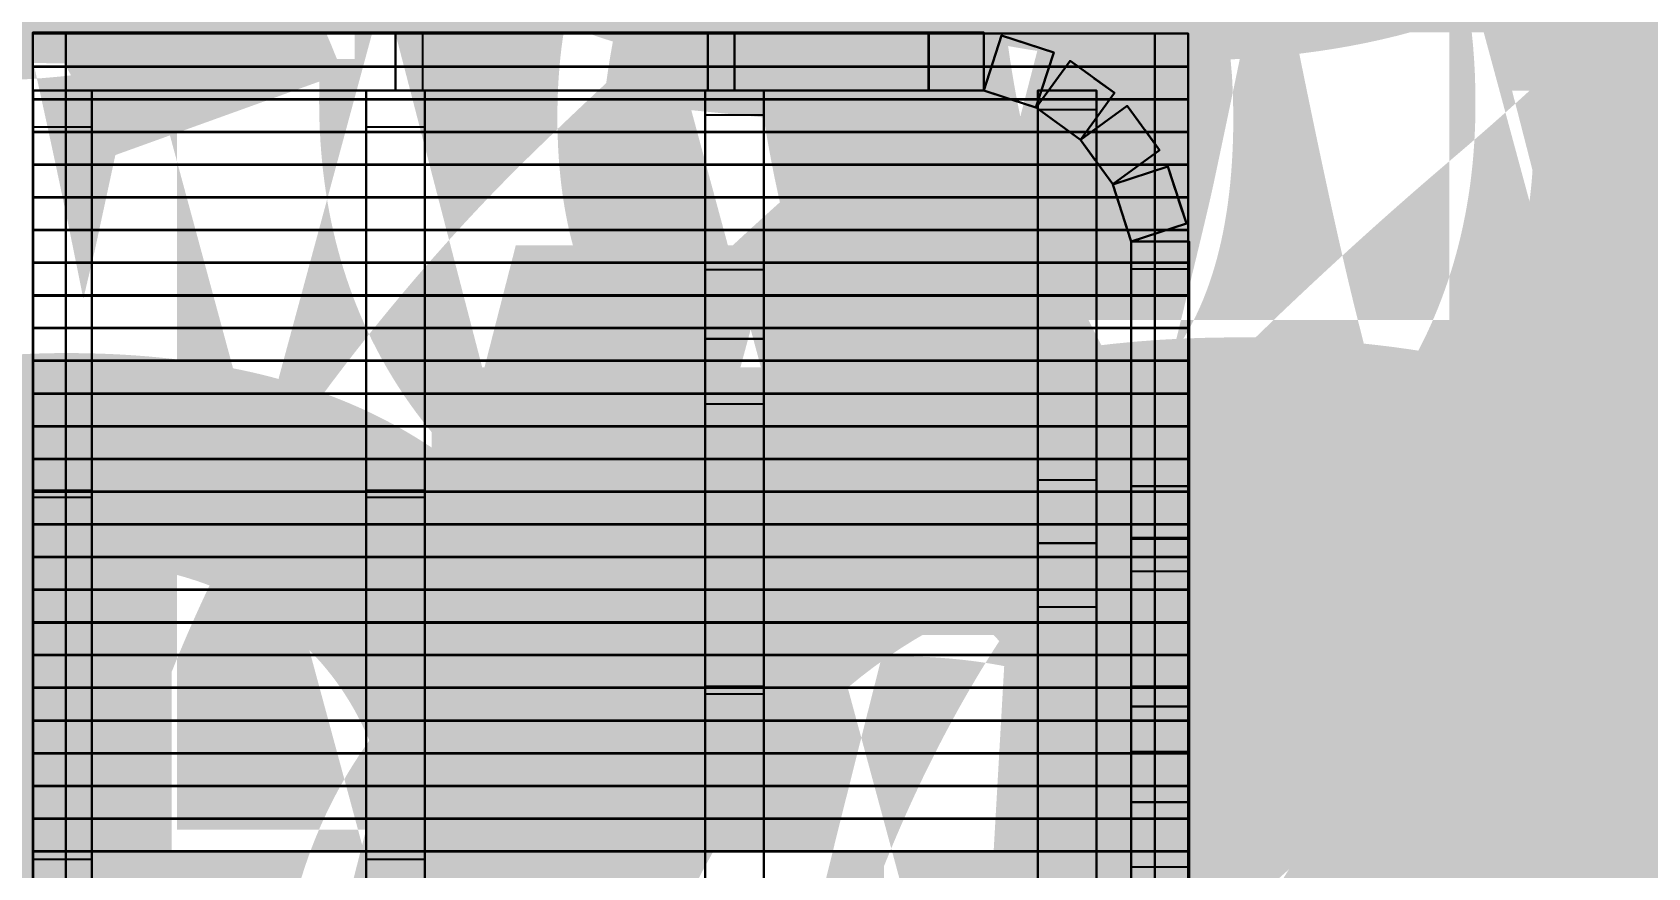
# Model space of a CAD drawing. Header units: inches. Extents: x 121 to 1265, y -33 to 627.
# Drawn here: x 733.3 to 831, y 173.8 to 224.3 of the extents above; entities that cross this region are included whole.
import ezdxf

# ---------------------------------------------------------------- set-up
doc = ezdxf.new("R2010")
doc.units = ezdxf.units.IN
doc.header["$MEASUREMENT"] = 0
for name, color, linetype in [('n5', 9, 'CONTINUOUS'), ('RT1', 7, 'CONTINUOUS'), ('W1', 5, 'CONTINUOUS')]:
    doc.layers.add(name, color=color, linetype=linetype)

msp = doc.modelspace()

# ---------------------------------------------------------------- linework, layer by layer
at = {"layer": 'n5'}
for points in [[(733.31, 224.23, -6), (733.31, 123.35, -6), (733.31, 123.35), (733.31, 224.23)], [(735.31, 224.23, -6), (735.31, 123.35, -6), (733.31, 123.35, -6), (733.31, 224.23, -6)], [(735.31, 123.35), (735.31, 224.23), (733.31, 224.23), (733.31, 123.35)], [(803.21, 224.23, -6), (733.31, 224.23, -6), (733.31, 224.23), (803.21, 224.23)], [(803.21, 222.23, -6), (733.31, 222.23, -6), (733.31, 224.23, -6), (803.21, 224.23, -6)], [(733.31, 222.23), (803.21, 222.23), (803.21, 224.23), (733.31, 224.23)], [(801.21, 123.35, -6), (801.21, 224.23, -6), (803.21, 224.23, -6), (803.21, 123.35, -6)], [(801.21, 224.23), (801.21, 123.35), (803.21, 123.35), (803.21, 224.23)], [(803.21, 123.35, -6), (803.21, 224.23, -6), (803.21, 224.23), (803.21, 123.35)], [(803.21, 222.25, -6), (733.31, 222.25, -6), (733.31, 222.25), (803.21, 222.25)], [(803.21, 220.25, -6), (733.31, 220.25, -6), (733.31, 222.25, -6), (803.21, 222.25, -6)], [(733.31, 220.25), (803.21, 220.25), (803.21, 222.25), (733.31, 222.25)], [(803.21, 220.27, -6), (733.31, 220.27, -6), (733.31, 220.27), (803.21, 220.27)], [(803.21, 218.27, -6), (733.31, 218.27, -6), (733.31, 220.27, -6), (803.21, 220.27, -6)], [(733.31, 218.27), (803.21, 218.27), (803.21, 220.27), (733.31, 220.27)], [(803.21, 218.3, -6), (733.31, 218.29, -6), (733.31, 218.29), (803.21, 218.3)], [(803.21, 216.3, -6), (733.31, 216.29, -6), (733.31, 218.29, -6), (803.21, 218.3, -6)], [(733.31, 216.29), (803.21, 216.3), (803.21, 218.3), (733.31, 218.29)], [(803.21, 216.32, -6), (733.31, 216.32, -6), (733.31, 216.32), (803.21, 216.32)], [(803.21, 214.32, -6), (733.31, 214.32, -6), (733.31, 216.32, -6), (803.21, 216.32, -6)], [(733.31, 214.32), (803.21, 214.32), (803.21, 216.32), (733.31, 216.32)], [(803.21, 214.34, -6), (733.31, 214.34, -6), (733.31, 214.34), (803.21, 214.34)], [(803.21, 212.34, -6), (733.31, 212.34, -6), (733.31, 214.34, -6), (803.21, 214.34, -6)], [(733.31, 212.34), (803.21, 212.34), (803.21, 214.34), (733.31, 214.34)], [(803.21, 212.36, -6), (733.31, 212.36, -6), (733.31, 212.36), (803.21, 212.36)], [(803.21, 210.36, -6), (733.31, 210.36, -6), (733.31, 212.36, -6), (803.21, 212.36, -6)], [(733.31, 210.36), (803.21, 210.36), (803.21, 212.36), (733.31, 212.36)], [(803.21, 210.38, -6), (733.31, 210.38, -6), (733.31, 210.38), (803.21, 210.38)], [(803.21, 208.38, -6), (733.31, 208.38, -6), (733.31, 210.38, -6), (803.21, 210.38, -6)], [(733.31, 208.38), (803.21, 208.38), (803.21, 210.38), (733.31, 210.38)], [(803.21, 208.41, -6), (733.31, 208.41, -6), (733.31, 208.41), (803.21, 208.41)], [(803.21, 206.41, -6), (733.31, 206.41, -6), (733.31, 208.41, -6), (803.21, 208.41, -6)], [(733.31, 206.41), (803.21, 206.41), (803.21, 208.41), (733.31, 208.41)], [(803.21, 206.43, -6), (733.31, 206.43, -6), (733.31, 206.43), (803.21, 206.43)], [(803.21, 204.43, -6), (733.31, 204.43, -6), (733.31, 206.43, -6), (803.21, 206.43, -6)], [(733.31, 204.43), (803.21, 204.43), (803.21, 206.43), (733.31, 206.43)], [(803.21, 204.45, -6), (733.31, 204.45, -6), (733.31, 204.45), (803.21, 204.45)], [(803.21, 202.45, -6), (733.31, 202.45, -6), (733.31, 204.45, -6), (803.21, 204.45, -6)], [(733.31, 202.45), (803.21, 202.45), (803.21, 204.45), (733.31, 204.45)], [(803.21, 202.47, -6), (733.31, 202.47, -6), (733.31, 202.47), (803.21, 202.47)], [(803.21, 200.47, -6), (733.31, 200.47, -6), (733.31, 202.47, -6), (803.21, 202.47, -6)], [(733.31, 200.47), (803.21, 200.47), (803.21, 202.47), (733.31, 202.47)], [(803.21, 200.49, -6), (733.31, 200.49, -6), (733.31, 200.49), (803.21, 200.49)], [(803.21, 198.49, -6), (733.31, 198.49, -6), (733.31, 200.49, -6), (803.21, 200.49, -6)], [(733.31, 198.49), (803.21, 198.49), (803.21, 200.49), (733.31, 200.49)], [(803.21, 198.52, -6), (733.31, 198.52, -6), (733.31, 198.52), (803.21, 198.52)], [(803.21, 196.52, -6), (733.31, 196.52, -6), (733.31, 198.52, -6), (803.21, 198.52, -6)], [(733.31, 196.52), (803.21, 196.52), (803.21, 198.52), (733.31, 198.52)], [(803.21, 196.54, -6), (733.31, 196.54, -6), (733.31, 196.54), (803.21, 196.54)], [(803.21, 194.54, -6), (733.31, 194.54, -6), (733.31, 196.54, -6), (803.21, 196.54, -6)], [(733.31, 194.54), (803.21, 194.54), (803.21, 196.54), (733.31, 196.54)], [(803.21, 194.56, -6), (733.31, 194.56, -6), (733.31, 194.56), (803.21, 194.56)], [(803.21, 192.56, -6), (733.31, 192.56, -6), (733.31, 194.56, -6), (803.21, 194.56, -6)], [(733.31, 192.56), (803.21, 192.56), (803.21, 194.56), (733.31, 194.56)], [(803.21, 192.58, -6), (733.31, 192.58, -6), (733.31, 192.58), (803.21, 192.58)], [(803.21, 190.58, -6), (733.31, 190.58, -6), (733.31, 192.58, -6), (803.21, 192.58, -6)], [(733.31, 190.58), (803.21, 190.58), (803.21, 192.58), (733.31, 192.58)], [(803.21, 190.6, -6), (733.31, 190.6, -6), (733.31, 190.6), (803.21, 190.6)], [(803.21, 188.6, -6), (733.31, 188.6, -6), (733.31, 190.6, -6), (803.21, 190.6, -6)], [(733.31, 188.6), (803.21, 188.6), (803.21, 190.6), (733.31, 190.6)], [(803.21, 188.63, -6), (733.31, 188.63, -6), (733.31, 188.63), (803.21, 188.63)], [(803.21, 186.63, -6), (733.31, 186.63, -6), (733.31, 188.63, -6), (803.21, 188.63, -6)], [(733.31, 186.63), (803.21, 186.63), (803.21, 188.63), (733.31, 188.63)], [(803.21, 186.65, -6), (733.31, 186.65, -6), (733.31, 186.65), (803.21, 186.65)], [(803.21, 184.65, -6), (733.31, 184.65, -6), (733.31, 186.65, -6), (803.21, 186.65, -6)], [(733.31, 184.65), (803.21, 184.65), (803.21, 186.65), (733.31, 186.65)], [(803.21, 184.67, -6), (733.31, 184.67, -6), (733.31, 184.67), (803.21, 184.67)], [(803.21, 182.67, -6), (733.31, 182.67, -6), (733.31, 184.67, -6), (803.21, 184.67, -6)], [(733.31, 182.67), (803.21, 182.67), (803.21, 184.67), (733.31, 184.67)], [(803.21, 182.69, -6), (733.31, 182.69, -6), (733.31, 182.69), (803.21, 182.69)], [(803.21, 180.69, -6), (733.31, 180.69, -6), (733.31, 182.69, -6), (803.21, 182.69, -6)], [(733.31, 180.69), (803.21, 180.69), (803.21, 182.69), (733.31, 182.69)], [(803.21, 180.71, -6), (733.31, 180.71, -6), (733.31, 180.71), (803.21, 180.71)], [(803.21, 178.71, -6), (733.31, 178.71, -6), (733.31, 180.71, -6), (803.21, 180.71, -6)], [(733.31, 178.71), (803.21, 178.71), (803.21, 180.71), (733.31, 180.71)], [(803.21, 178.74, -6), (733.31, 178.74, -6), (733.31, 178.74), (803.21, 178.74)], [(803.21, 176.74, -6), (733.31, 176.74, -6), (733.31, 178.74, -6), (803.21, 178.74, -6)], [(733.31, 176.74), (803.21, 176.74), (803.21, 178.74), (733.31, 178.74)], [(803.21, 176.76, -6), (733.31, 176.76, -6), (733.31, 176.76), (803.21, 176.76)], [(803.21, 174.76, -6), (733.31, 174.76, -6), (733.31, 176.76, -6), (803.21, 176.76, -6)], [(733.31, 174.76), (803.21, 174.76), (803.21, 176.76), (733.31, 176.76)], [(803.21, 174.78, -6), (733.31, 174.78, -6), (733.31, 174.78), (803.21, 174.78)], [(803.21, 172.78, -6), (733.31, 172.78, -6), (733.31, 174.78, -6), (803.21, 174.78, -6)], [(733.31, 172.78), (803.21, 172.78), (803.21, 174.78), (733.31, 174.78)]]:
    msp.add_3dface(points, dxfattribs=at)
at = {"layer": 'RT1'}
for points in [[(733.33, 220.79, 113.96), (733.33, 126.79, 115.91), (736.88, 126.79, 115.91), (736.88, 220.79, 113.96)], [(733.33, 220.79, 113.96), (733.33, 220.76, 112.5), (733.33, 126.76, 114.45), (733.33, 126.79, 115.91)], [(736.88, 220.79, 108), (736.88, 126.79, 108), (733.33, 126.79, 108), (733.33, 220.79, 108)], [(733.33, 220.79, 108), (733.33, 126.79, 108), (733.33, 126.79, 109.46), (733.33, 220.79, 109.46)], [(733.33, 220.79, 108.04), (733.33, 220.79, 113.96), (736.88, 220.79, 113.96), (736.88, 220.79, 108.04)], [(733.33, 220.79, 108.04), (733.33, 219.34, 108.04), (733.33, 219.34, 113.96), (733.33, 220.79, 113.96)], [(736.88, 220.79, 113.96), (736.88, 126.79, 115.91), (736.88, 126.76, 114.45), (736.88, 220.76, 112.5)], [(736.88, 220.79, 108), (736.88, 220.79, 109.46), (736.88, 126.79, 109.46), (736.88, 126.79, 108)], [(736.88, 220.79, 108.04), (736.88, 220.79, 113.96), (736.88, 219.34, 113.96), (736.88, 219.34, 108.04)], [(753.48, 220.79, 113.96), (753.48, 126.79, 115.91), (757.03, 126.79, 115.91), (757.03, 220.79, 113.96)], [(753.48, 220.79, 113.96), (753.48, 220.76, 112.5), (753.48, 126.76, 114.45), (753.48, 126.79, 115.91)], [(757.03, 220.79, 108), (757.03, 126.79, 108), (753.48, 126.79, 108), (753.48, 220.79, 108)], [(753.48, 220.79, 108), (753.48, 126.79, 108), (753.48, 126.79, 109.46), (753.48, 220.79, 109.46)], [(753.48, 220.79, 108.04), (753.48, 220.79, 113.96), (757.03, 220.79, 113.96), (757.03, 220.79, 108.04)], [(753.48, 220.79, 108.04), (753.48, 219.34, 108.04), (753.48, 219.34, 113.96), (753.48, 220.79, 113.96)], [(757.03, 220.79, 113.96), (757.03, 126.79, 115.91), (757.03, 126.76, 114.45), (757.03, 220.76, 112.5)], [(757.03, 220.79, 108), (757.03, 220.79, 109.46), (757.03, 126.79, 109.46), (757.03, 126.79, 108)], [(757.03, 220.79, 108.04), (757.03, 220.79, 113.96), (757.03, 219.34, 113.96), (757.03, 219.34, 108.04)], [(773.99, 220.79, 114.37), (773.99, 220.8, 112.92), (773.99, 205.77, 112.81), (773.99, 205.76, 114.27)], [(773.99, 220.79, 114.37), (773.99, 205.76, 114.27), (777.54, 205.76, 114.27), (777.54, 220.79, 114.37)], [(777.54, 220.79, 108), (777.54, 126.79, 108), (773.99, 126.79, 108), (773.99, 220.79, 108)], [(773.99, 220.79, 108), (773.99, 126.79, 108), (773.99, 126.79, 109.46), (773.99, 220.79, 109.46)], [(773.99, 220.79, 108.04), (773.99, 220.79, 114.33), (777.54, 220.79, 114.33), (777.54, 220.79, 108.04)], [(773.99, 220.79, 108.04), (773.99, 219.34, 108.04), (773.99, 219.34, 114.33), (773.99, 220.79, 114.33)], [(777.54, 220.79, 114.37), (777.54, 205.76, 114.27), (777.54, 205.77, 112.81), (777.54, 220.8, 112.92)], [(777.54, 220.79, 108), (777.54, 220.79, 109.46), (777.54, 126.79, 109.46), (777.54, 126.79, 108)], [(777.54, 220.79, 108.04), (777.54, 220.79, 114.33), (777.54, 219.34, 114.33), (777.54, 219.34, 108.04)], [(794.13, 220.79, 114.74), (794.13, 220.8, 113.29), (794.13, 193.43, 113.07), (794.13, 193.41, 114.53)], [(794.13, 220.79, 114.74), (794.13, 193.41, 114.53), (797.68, 193.41, 114.53), (797.68, 220.79, 114.74)], [(797.68, 220.79, 108), (797.68, 126.79, 108), (794.13, 126.79, 108), (794.13, 220.79, 108)], [(794.13, 220.79, 108), (794.13, 126.79, 108), (794.13, 126.79, 109.46), (794.13, 220.79, 109.46)], [(794.13, 220.79, 108.04), (794.13, 220.79, 114.69), (797.68, 220.79, 114.69), (797.68, 220.79, 108.04)], [(794.13, 220.79, 108.04), (794.13, 219.34, 108.04), (794.13, 219.34, 114.69), (794.13, 220.79, 114.69)], [(797.68, 220.79, 114.74), (797.68, 193.41, 114.53), (797.68, 193.43, 113.07), (797.68, 220.8, 113.29)], [(797.68, 220.79, 108), (797.68, 220.79, 109.46), (797.68, 126.79, 109.46), (797.68, 126.79, 108)], [(797.68, 220.79, 108.04), (797.68, 220.79, 114.69), (797.68, 219.34, 114.69), (797.68, 219.34, 108.04)], [(773.99, 219.3, 109.28), (773.99, 209.96, 114.32), (777.54, 209.96, 114.32), (777.54, 219.3, 109.28)], [(773.99, 219.3, 109.28), (773.99, 218.61, 108), (773.99, 209.27, 113.04), (773.99, 209.96, 114.32)], [(777.54, 219.3, 109.28), (777.54, 209.96, 114.32), (777.54, 209.27, 113.04), (777.54, 218.61, 108)], [(794.13, 219.63, 109.42), (794.13, 197.24, 114.6), (797.68, 197.24, 114.6), (797.68, 219.63, 109.42)], [(794.13, 219.63, 109.42), (794.13, 219.3, 108), (794.13, 196.91, 113.18), (794.13, 197.24, 114.6)], [(797.68, 219.63, 109.42), (797.68, 197.24, 114.6), (797.68, 196.91, 113.18), (797.68, 219.3, 108)], [(733.33, 218.58, 114.04), (733.33, 218.88, 112.62), (733.33, 196.92, 108), (733.33, 196.62, 109.43)], [(733.33, 218.58, 114.04), (733.33, 196.62, 109.43), (736.88, 196.62, 109.43), (736.88, 218.58, 114.04)], [(736.88, 218.58, 114.04), (736.88, 196.62, 109.43), (736.88, 196.92, 108), (736.88, 218.88, 112.62)], [(753.48, 218.58, 114.04), (753.48, 218.88, 112.62), (753.48, 196.92, 108), (753.48, 196.62, 109.43)], [(753.48, 218.58, 114.04), (753.48, 196.62, 109.43), (757.03, 196.62, 109.43), (757.03, 218.58, 114.04)], [(757.03, 218.58, 114.04), (757.03, 196.62, 109.43), (757.03, 196.92, 108), (757.03, 218.88, 112.62)], [(773.99, 205.76, 114.27), (773.99, 126.79, 115.91), (777.54, 126.79, 115.91), (777.54, 205.76, 114.27)], [(773.99, 205.76, 114.27), (773.99, 205.73, 112.81), (773.99, 126.76, 114.45), (773.99, 126.79, 115.91)], [(777.54, 205.76, 114.27), (777.54, 126.79, 115.91), (777.54, 126.76, 114.45), (777.54, 205.73, 112.81)], [(773.99, 201.81, 114.4), (773.99, 202.22, 113), (773.99, 185.17, 108), (773.99, 184.76, 109.4)], [(773.99, 201.81, 114.4), (773.99, 184.76, 109.4), (777.54, 184.76, 109.4), (777.54, 201.81, 114.4)], [(777.54, 201.81, 114.4), (777.54, 184.76, 109.4), (777.54, 185.17, 108), (777.54, 202.22, 113)], [(733.33, 196.18, 109.41), (733.33, 174.3, 114.96), (736.88, 174.3, 114.96), (736.88, 196.18, 109.41)], [(733.33, 196.18, 109.41), (733.33, 195.82, 108), (733.33, 173.94, 113.55), (733.33, 174.3, 114.96)], [(736.88, 196.18, 109.41), (736.88, 174.3, 114.96), (736.88, 173.94, 113.55), (736.88, 195.82, 108)], [(753.48, 196.18, 109.41), (753.48, 174.3, 114.96), (757.03, 174.3, 114.96), (757.03, 196.18, 109.41)], [(753.48, 196.18, 109.41), (753.48, 195.82, 108), (753.48, 173.94, 113.55), (753.48, 174.3, 114.96)], [(757.03, 196.18, 109.41), (757.03, 174.3, 114.96), (757.03, 173.94, 113.55), (757.03, 195.82, 108)], [(794.13, 193.41, 114.53), (794.13, 126.79, 115.91), (797.68, 126.79, 115.91), (797.68, 193.41, 114.53)], [(794.13, 193.41, 114.53), (794.13, 193.38, 113.07), (794.13, 126.76, 114.45), (794.13, 126.79, 115.91)], [(797.68, 193.41, 114.53), (797.68, 126.79, 115.91), (797.68, 126.76, 114.45), (797.68, 193.38, 113.07)], [(794.13, 189.53, 114.65), (794.13, 189.92, 113.24), (794.13, 170.66, 108), (794.13, 170.28, 109.41)], [(797.68, 189.53, 114.65), (797.68, 170.28, 109.41), (797.68, 170.66, 108), (797.68, 189.92, 113.24)], [(794.13, 189.53, 114.65), (794.13, 170.28, 109.41), (797.68, 170.28, 109.41), (797.68, 189.53, 114.65)], [(773.99, 184.28, 109.39), (773.99, 166.48, 115.13), (777.54, 166.48, 115.13), (777.54, 184.28, 109.39)], [(773.99, 184.28, 109.39), (773.99, 183.83, 108), (773.99, 166.03, 113.74), (773.99, 166.48, 115.13)], [(777.54, 184.28, 109.39), (777.54, 166.48, 115.13), (777.54, 166.03, 113.74), (777.54, 183.83, 108)]]:
    msp.add_3dface(points, dxfattribs=at)
at = {"layer": 'W1'}
for points in [[(733.31, 224.29), (787.5, 224.29), (787.5, 220.79), (733.31, 220.79)], [(733.31, 224.29, 1.5), (787.5, 224.29, 1.5), (787.5, 224.29), (733.31, 224.29)], [(787.5, 224.29, 126), (733.31, 224.29, 126), (733.31, 220.79, 126), (787.5, 220.79, 126)], [(787.5, 224.29, 124.5), (733.31, 224.29, 124.5), (733.31, 224.29, 126), (787.5, 224.29, 126)], [(733.31, 224.29, 126), (733.31, 224.29), (733.31, 220.79), (733.31, 220.79, 126)], [(734.81, 224.29, 126), (734.81, 224.29), (733.31, 224.29), (733.31, 224.29, 126)], [(755.25, 224.29, 42), (733.31, 224.29, 42), (733.31, 220.79, 42), (755.25, 220.79, 42)], [(755.25, 224.29, 40.5), (733.31, 224.29, 40.5), (733.31, 224.29, 42), (755.25, 224.29, 42)], [(755.25, 224.29, 84), (733.31, 224.29, 84), (733.31, 220.79, 84), (755.25, 220.79, 84)], [(755.25, 224.29, 82.5), (733.31, 224.29, 82.5), (733.31, 224.29, 84), (755.25, 224.29, 84)], [(755.25, 224.29, 126), (755.25, 224.29), (755.25, 220.79), (755.25, 220.79, 126)], [(756.75, 224.29, 126), (756.75, 224.29), (755.25, 224.29), (755.25, 224.29, 126)], [(775.76, 224.29, 42), (755.25, 224.29, 42), (755.25, 220.79, 42), (775.76, 220.79, 42)], [(775.76, 224.29, 40.5), (755.25, 224.29, 40.5), (755.25, 224.29, 42), (775.76, 224.29, 42)], [(775.76, 224.29, 84), (755.25, 224.29, 84), (755.25, 220.79, 84), (775.76, 220.79, 84)], [(775.76, 224.29, 82.5), (755.25, 224.29, 82.5), (755.25, 224.29, 84), (775.76, 224.29, 84)], [(755.25, 224.29, 84.06), (775.76, 224.29, 84.06), (775.76, 220.79, 84.06), (755.25, 220.79, 84.06)], [(755.25, 224.29, 85.56), (775.76, 224.29, 85.56), (775.76, 224.29, 84.06), (755.25, 224.29, 84.06)], [(774.15, 224.29, 84), (755.25, 224.29, 42.62), (755.25, 220.79, 42.62), (774.15, 220.79, 84)], [(775.51, 224.29, 83.38), (756.62, 224.29, 41.99), (755.25, 224.29, 42.62), (774.15, 224.29, 84)], [(756.91, 224.29, 126), (774.15, 224.29, 84.06), (774.15, 220.79, 84.06), (756.91, 220.79, 126)], [(758.3, 224.29, 126.57), (775.53, 224.29, 84.63), (774.15, 224.29, 84.06), (756.91, 224.29, 126)], [(756.91, 224.29, 42), (774.15, 224.29), (774.15, 220.79), (756.91, 220.79, 42)], [(758.3, 224.29, 42.57), (775.53, 224.29, 0.57), (774.15, 224.29), (756.91, 224.29, 42)], [(775.76, 224.29, 126), (775.76, 224.29), (775.76, 220.79), (775.76, 220.79, 126)], [(777.26, 224.29, 126), (777.26, 224.29), (775.76, 224.29), (775.76, 224.29, 126)], [(787.5, 224.29, 42), (775.76, 224.29, 42), (775.76, 220.79, 42), (787.5, 220.79, 42)], [(787.5, 224.29, 40.5), (775.76, 224.29, 40.5), (775.76, 224.29, 42), (787.5, 224.29, 42)], [(787.5, 224.29, 84), (775.76, 224.29, 84), (775.76, 220.79, 84), (787.5, 220.79, 84)], [(787.5, 224.29, 82.5), (775.76, 224.29, 82.5), (775.76, 224.29, 84), (787.5, 224.29, 84)], [(786, 224.29), (786, 224.29, 126), (787.5, 224.29, 126), (787.5, 224.29)], [(787.5, 224.29), (787.5, 224.29, 126), (787.5, 220.79, 126), (787.5, 220.79)], [(790.85, 220.79), (787.52, 220.79), (787.52, 224.29), (790.85, 224.29)], [(787.52, 224.29, 1.5), (790.85, 224.29, 1.5), (790.85, 224.29), (787.52, 224.29)], [(787.52, 220.79), (787.52, 220.79, 126), (787.52, 224.29, 126), (787.52, 224.29)], [(789.02, 224.29, 126), (789.02, 224.29), (787.52, 224.29), (787.52, 224.29, 126)], [(787.52, 220.79, 126), (790.85, 220.79, 126), (790.85, 224.29, 126), (787.52, 224.29, 126)], [(790.85, 224.29, 124.5), (787.52, 224.29, 124.5), (787.52, 224.29, 126), (790.85, 224.29, 126)], [(787.52, 220.79, 42), (790.85, 220.79, 42), (790.85, 224.29, 42), (787.52, 224.29, 42)], [(790.85, 224.29, 40.5), (787.52, 224.29, 40.5), (787.52, 224.29, 42), (790.85, 224.29, 42)], [(787.52, 220.79, 84), (790.85, 220.79, 84), (790.85, 224.29, 84), (787.52, 224.29, 84)], [(790.85, 224.29, 82.5), (787.52, 224.29, 82.5), (787.52, 224.29, 84), (790.85, 224.29, 84)], [(789.35, 224.29), (789.35, 224.29, 126), (790.85, 224.29, 126), (790.85, 224.29)], [(790.85, 220.79, 126), (790.85, 220.79), (790.85, 224.29), (790.85, 224.29, 126)], [(794.01, 219.76), (790.85, 220.79), (791.93, 224.12), (795.09, 223.09)], [(790.85, 220.79), (790.85, 220.79, 126), (791.93, 224.12, 126), (791.93, 224.12)], [(790.85, 220.79, 126), (794.01, 219.76, 126), (795.09, 223.09, 126), (791.93, 224.12, 126)], [(790.85, 220.79, 42), (794.01, 219.76, 42), (795.09, 223.09, 42), (791.93, 224.12, 42)], [(790.85, 220.79, 84), (794.01, 219.76, 84), (795.09, 223.09, 84), (791.93, 224.12, 84)], [(791.93, 224.12, 1.5), (795.09, 223.09, 1.5), (795.09, 223.09), (791.93, 224.12)], [(793.35, 223.66, 126), (793.35, 223.66), (791.93, 224.12), (791.93, 224.12, 126)], [(795.09, 223.09, 124.5), (791.93, 224.12, 124.5), (791.93, 224.12, 126), (795.09, 223.09, 126)], [(795.09, 223.09, 40.5), (791.93, 224.12, 40.5), (791.93, 224.12, 42), (795.09, 223.09, 42)], [(795.09, 223.09, 82.5), (791.93, 224.12, 82.5), (791.93, 224.12, 84), (795.09, 223.09, 84)], [(793.66, 223.56), (793.66, 223.56, 126), (795.09, 223.09, 126), (795.09, 223.09)], [(794.01, 219.76, 126), (794.01, 219.76), (795.09, 223.09), (795.09, 223.09, 126)], [(796.7, 217.81), (794.02, 219.76), (796.08, 222.59), (798.76, 220.64)], [(794.02, 219.76), (794.02, 219.76, 126), (796.08, 222.59, 126), (796.08, 222.59)], [(794.02, 219.76, 126), (796.7, 217.81, 126), (798.76, 220.64, 126), (796.08, 222.59, 126)], [(794.02, 219.76, 42), (796.7, 217.81, 42), (798.76, 220.64, 42), (796.08, 222.59, 42)], [(794.02, 219.76, 84), (796.7, 217.81, 84), (798.76, 220.64, 84), (796.08, 222.59, 84)], [(796.08, 222.59, 1.5), (798.76, 220.64, 1.5), (798.76, 220.64), (796.08, 222.59)], [(797.29, 221.71, 126), (797.29, 221.71), (796.08, 222.59), (796.08, 222.59, 126)], [(798.76, 220.64, 124.5), (796.08, 222.59, 124.5), (796.08, 222.59, 126), (798.76, 220.64, 126)], [(798.76, 220.64, 40.5), (796.08, 222.59, 40.5), (796.08, 222.59, 42), (798.76, 220.64, 42)], [(798.76, 220.64, 82.5), (796.08, 222.59, 82.5), (796.08, 222.59, 84), (798.76, 220.64, 84)], [(797.54, 221.52), (797.54, 221.52, 126), (798.76, 220.64, 126), (798.76, 220.64)], [(787.5, 220.79, 1.5), (733.31, 220.79, 1.5), (733.31, 220.79), (787.5, 220.79)], [(733.31, 220.79, 124.5), (787.5, 220.79, 124.5), (787.5, 220.79, 126), (733.31, 220.79, 126)], [(734.81, 220.79), (734.81, 220.79, 126), (733.31, 220.79, 126), (733.31, 220.79)], [(733.31, 220.79, 40.5), (755.25, 220.79, 40.5), (755.25, 220.79, 42), (733.31, 220.79, 42)], [(733.31, 220.79, 82.5), (755.25, 220.79, 82.5), (755.25, 220.79, 84), (733.31, 220.79, 84)], [(756.75, 220.79), (756.75, 220.79, 126), (755.25, 220.79, 126), (755.25, 220.79)], [(755.25, 220.79, 40.5), (775.76, 220.79, 40.5), (775.76, 220.79, 42), (755.25, 220.79, 42)], [(755.25, 220.79, 82.5), (775.76, 220.79, 82.5), (775.76, 220.79, 84), (755.25, 220.79, 84)], [(775.76, 220.79, 85.56), (755.25, 220.79, 85.56), (755.25, 220.79, 84.06), (775.76, 220.79, 84.06)], [(756.62, 220.79, 41.99), (775.51, 220.79, 83.38), (774.15, 220.79, 84), (755.25, 220.79, 42.62)], [(775.53, 220.79, 84.63), (758.3, 220.79, 126.57), (756.91, 220.79, 126), (774.15, 220.79, 84.06)], [(775.53, 220.79, 0.57), (758.3, 220.79, 42.57), (756.91, 220.79, 42), (774.15, 220.79)], [(777.26, 220.79), (777.26, 220.79, 126), (775.76, 220.79, 126), (775.76, 220.79)], [(775.76, 220.79, 40.5), (787.5, 220.79, 40.5), (787.5, 220.79, 42), (775.76, 220.79, 42)], [(775.76, 220.79, 82.5), (787.5, 220.79, 82.5), (787.5, 220.79, 84), (775.76, 220.79, 84)], [(786, 220.79, 126), (786, 220.79), (787.5, 220.79), (787.5, 220.79, 126)], [(790.85, 220.79, 1.5), (787.52, 220.79, 1.5), (787.52, 220.79), (790.85, 220.79)], [(789.02, 220.79), (789.02, 220.79, 126), (787.52, 220.79, 126), (787.52, 220.79)], [(787.52, 220.79, 124.5), (790.85, 220.79, 124.5), (790.85, 220.79, 126), (787.52, 220.79, 126)], [(787.52, 220.79, 40.5), (790.85, 220.79, 40.5), (790.85, 220.79, 42), (787.52, 220.79, 42)], [(787.52, 220.79, 82.5), (790.85, 220.79, 82.5), (790.85, 220.79, 84), (787.52, 220.79, 84)], [(789.35, 220.79, 126), (789.35, 220.79), (790.85, 220.79), (790.85, 220.79, 126)], [(794.01, 219.76, 1.5), (790.85, 220.79, 1.5), (790.85, 220.79), (794.01, 219.76)], [(792.27, 220.33), (792.27, 220.33, 126), (790.85, 220.79, 126), (790.85, 220.79)], [(790.85, 220.79, 124.5), (794.01, 219.76, 124.5), (794.01, 219.76, 126), (790.85, 220.79, 126)], [(790.85, 220.79, 40.5), (794.01, 219.76, 40.5), (794.01, 219.76, 42), (790.85, 220.79, 42)], [(790.85, 220.79, 82.5), (794.01, 219.76, 82.5), (794.01, 219.76, 84), (790.85, 220.79, 84)], [(792.58, 220.23, 126), (792.58, 220.23), (794.01, 219.76), (794.01, 219.76, 126)], [(796.7, 217.81, 126), (796.7, 217.81), (798.76, 220.64), (798.76, 220.64, 126)], [(796.7, 217.81, 1.5), (794.02, 219.76, 1.5), (794.02, 219.76), (796.7, 217.81)], [(795.23, 218.87), (795.23, 218.87, 126), (794.02, 219.76, 126), (794.02, 219.76)], [(794.02, 219.76, 124.5), (796.7, 217.81, 124.5), (796.7, 217.81, 126), (794.02, 219.76, 126)], [(794.02, 219.76, 40.5), (796.7, 217.81, 40.5), (796.7, 217.81, 42), (794.02, 219.76, 42)], [(794.02, 219.76, 82.5), (796.7, 217.81, 82.5), (796.7, 217.81, 84), (794.02, 219.76, 84)], [(798.66, 215.12), (796.7, 217.81), (799.53, 219.87), (801.49, 217.18)], [(796.7, 217.81), (796.7, 217.81, 126), (799.53, 219.87, 126), (799.53, 219.87)], [(796.7, 217.81, 126), (798.66, 215.12, 126), (801.49, 217.18, 126), (799.53, 219.87, 126)], [(796.7, 217.81, 42), (798.66, 215.12, 42), (801.49, 217.18, 42), (799.53, 219.87, 42)], [(796.7, 217.81, 84), (798.66, 215.12, 84), (801.49, 217.18, 84), (799.53, 219.87, 84)], [(799.53, 219.87, 1.5), (801.49, 217.18, 1.5), (801.49, 217.18), (799.53, 219.87)], [(800.41, 218.65, 126), (800.41, 218.65), (799.53, 219.87), (799.53, 219.87, 126)], [(801.49, 217.18, 124.5), (799.53, 219.87, 124.5), (799.53, 219.87, 126), (801.49, 217.18, 126)], [(801.49, 217.18, 40.5), (799.53, 219.87, 40.5), (799.53, 219.87, 42), (801.49, 217.18, 42)], [(801.49, 217.18, 82.5), (799.53, 219.87, 82.5), (799.53, 219.87, 84), (801.49, 217.18, 84)], [(795.49, 218.69, 126), (795.49, 218.69), (796.7, 217.81), (796.7, 217.81, 126)], [(800.61, 218.39), (800.61, 218.39, 126), (801.49, 217.18, 126), (801.49, 217.18)], [(798.66, 215.12, 1.5), (796.7, 217.81, 1.5), (796.7, 217.81), (798.66, 215.12)], [(797.58, 216.6), (797.58, 216.6, 126), (796.7, 217.81, 126), (796.7, 217.81)], [(796.7, 217.81, 124.5), (798.66, 215.12, 124.5), (798.66, 215.12, 126), (796.7, 217.81, 126)], [(796.7, 217.81, 40.5), (798.66, 215.12, 40.5), (798.66, 215.12, 42), (796.7, 217.81, 42)], [(796.7, 217.81, 82.5), (798.66, 215.12, 82.5), (798.66, 215.12, 84), (796.7, 217.81, 84)], [(798.66, 215.12, 126), (798.66, 215.12), (801.49, 217.18), (801.49, 217.18, 126)], [(797.77, 216.33, 126), (797.77, 216.33), (798.66, 215.12), (798.66, 215.12, 126)], [(799.78, 211.66), (798.66, 215.11), (801.99, 216.19), (803.11, 212.74)], [(798.66, 215.11), (798.66, 215.11, 126), (801.99, 216.19, 126), (801.99, 216.19)], [(798.66, 215.11, 126), (799.78, 211.66, 126), (803.11, 212.74, 126), (801.99, 216.19, 126)], [(798.66, 215.11, 42), (799.78, 211.66, 42), (803.11, 212.74, 42), (801.99, 216.19, 42)], [(798.66, 215.11, 84), (799.78, 211.66, 84), (803.11, 212.74, 84), (801.99, 216.19, 84)], [(801.99, 216.19, 1.5), (803.11, 212.74, 1.5), (803.11, 212.74), (801.99, 216.19)], [(802.45, 214.77, 126), (802.45, 214.77), (801.99, 216.19), (801.99, 216.19, 126)], [(803.11, 212.74, 124.5), (801.99, 216.19, 124.5), (801.99, 216.19, 126), (803.11, 212.74, 126)], [(803.11, 212.74, 40.5), (801.99, 216.19, 40.5), (801.99, 216.19, 42), (803.11, 212.74, 42)], [(803.11, 212.74, 82.5), (801.99, 216.19, 82.5), (801.99, 216.19, 84), (803.11, 212.74, 84)], [(799.78, 211.66, 1.5), (798.66, 215.11, 1.5), (798.66, 215.11), (799.78, 211.66)], [(799.12, 213.68), (799.12, 213.68, 126), (798.66, 215.11, 126), (798.66, 215.11)], [(798.66, 215.11, 124.5), (799.78, 211.66, 124.5), (799.78, 211.66, 126), (798.66, 215.11, 126)], [(798.66, 215.11, 40.5), (799.78, 211.66, 40.5), (799.78, 211.66, 42), (798.66, 215.11, 42)], [(798.66, 215.11, 82.5), (799.78, 211.66, 82.5), (799.78, 211.66, 84), (798.66, 215.11, 84)], [(802.64, 214.17), (802.64, 214.17, 126), (803.11, 212.74, 126), (803.11, 212.74)], [(799.31, 213.09, 126), (799.31, 213.09), (799.78, 211.66), (799.78, 211.66, 126)], [(799.78, 211.66, 126), (799.78, 211.66), (803.11, 212.74), (803.11, 212.74, 126)], [(803.28, 211.66), (803.28, 123.29), (799.78, 123.29), (799.78, 211.66)], [(799.78, 123.29, 1.5), (799.78, 211.66, 1.5), (799.78, 211.66), (799.78, 123.29)], [(803.28, 123.29, 126), (803.28, 211.66, 126), (799.78, 211.66, 126), (799.78, 123.29, 126)], [(799.78, 211.66, 124.5), (799.78, 123.29, 124.5), (799.78, 123.29, 126), (799.78, 211.66, 126)], [(803.28, 211.66, 126), (803.28, 211.66), (799.78, 211.66), (799.78, 211.66, 126)], [(799.78, 210.16), (799.78, 210.16, 126), (799.78, 211.66, 126), (799.78, 211.66)], [(803.28, 193.74, 42), (803.28, 211.66, 42), (799.78, 211.66, 42), (799.78, 193.74, 42)], [(799.78, 211.66, 40.5), (799.78, 193.74, 40.5), (799.78, 193.74, 42), (799.78, 211.66, 42)], [(803.28, 193.74, 84), (803.28, 211.66, 84), (799.78, 211.66, 84), (799.78, 193.74, 84)], [(799.78, 211.66, 82.5), (799.78, 193.74, 82.5), (799.78, 193.74, 84), (799.78, 211.66, 84)], [(803.28, 211.66, 84.06), (803.28, 193.74, 84.06), (799.78, 193.74, 84.06), (799.78, 211.66, 84.06)], [(799.78, 193.74, 85.56), (799.78, 211.66, 85.56), (799.78, 211.66, 84.06), (799.78, 193.74, 84.06)], [(803.28, 196.86, 84), (803.28, 211.66, 42.5), (799.78, 211.66, 42.5), (799.78, 196.86, 84)], [(799.78, 210.25, 41.99), (799.78, 195.44, 83.5), (799.78, 196.86, 84), (799.78, 211.66, 42.5)], [(803.28, 211.66, 1.5), (803.28, 123.29, 1.5), (803.28, 123.29), (803.28, 211.66)], [(803.28, 123.29, 124.5), (803.28, 211.66, 124.5), (803.28, 211.66, 126), (803.28, 123.29, 126)], [(803.28, 210.16, 126), (803.28, 210.16), (803.28, 211.66), (803.28, 211.66, 126)], [(803.28, 193.74, 40.5), (803.28, 211.66, 40.5), (803.28, 211.66, 42), (803.28, 193.74, 42)], [(803.28, 193.74, 82.5), (803.28, 211.66, 82.5), (803.28, 211.66, 84), (803.28, 193.74, 84)], [(803.28, 211.66, 85.56), (803.28, 193.74, 85.56), (803.28, 193.74, 84.06), (803.28, 211.66, 84.06)], [(803.28, 195.44, 83.5), (803.28, 210.25, 41.99), (803.28, 211.66, 42.5), (803.28, 196.86, 84)], [(803.28, 210.01, 42), (803.28, 196.86), (799.78, 196.86), (799.78, 210.01, 42)], [(799.78, 195.43, 0.45), (799.78, 208.57, 42.45), (799.78, 210.01, 42), (799.78, 196.86)], [(803.28, 210.01, 126), (803.28, 196.86, 84.06), (799.78, 196.86, 84.06), (799.78, 210.01, 126)], [(799.78, 195.43, 84.51), (799.78, 208.57, 126.45), (799.78, 210.01, 126), (799.78, 196.86, 84.06)], [(803.28, 208.57, 42.45), (803.28, 195.43, 0.45), (803.28, 196.86), (803.28, 210.01, 42)], [(803.28, 208.57, 126.45), (803.28, 195.43, 84.51), (803.28, 196.86, 84.06), (803.28, 210.01, 126)], [(799.78, 195.24, 126), (799.78, 195.24), (799.78, 193.74), (799.78, 193.74, 126)], [(803.28, 195.24), (803.28, 195.24, 126), (803.28, 193.74, 126), (803.28, 193.74)], [(803.28, 145.74, 30), (803.28, 193.74, 30), (799.78, 193.74, 30), (799.78, 145.74, 30)], [(799.78, 193.74, 28.5), (799.78, 145.74, 28.5), (799.78, 145.74, 30), (799.78, 193.74, 30)], [(803.28, 193.74, 96), (803.28, 145.74, 96), (799.78, 145.74, 96), (799.78, 193.74, 96)], [(799.78, 145.74, 97.5), (799.78, 193.74, 97.5), (799.78, 193.74, 96), (799.78, 145.74, 96)], [(803.28, 193.74), (803.28, 193.74, 126), (799.78, 193.74, 126), (799.78, 193.74)], [(803.28, 193.68, 126), (803.28, 193.68, 96), (799.78, 193.68, 96), (799.78, 193.68, 126)], [(799.78, 192.18, 96), (799.78, 192.18, 126), (799.78, 193.68, 126), (799.78, 193.68, 96)], [(803.28, 145.8, 112), (803.28, 193.68, 112), (799.78, 193.68, 112), (799.78, 145.8, 112)], [(799.78, 193.68, 110.5), (799.78, 145.8, 110.5), (799.78, 145.8, 112), (799.78, 193.68, 112)], [(803.28, 145.74, 28.5), (803.28, 193.74, 28.5), (803.28, 193.74, 30), (803.28, 145.74, 30)], [(803.28, 193.74, 97.5), (803.28, 145.74, 97.5), (803.28, 145.74, 96), (803.28, 193.74, 96)], [(803.28, 192.18, 126), (803.28, 192.18, 96), (803.28, 193.68, 96), (803.28, 193.68, 126)], [(803.28, 145.8, 110.5), (803.28, 193.68, 110.5), (803.28, 193.68, 112), (803.28, 145.8, 112)], [(803.28, 184.76, 112), (803.28, 191.7, 96), (799.78, 191.7, 96), (799.78, 184.76, 112)], [(799.78, 190.33, 95.4), (799.78, 183.39, 111.4), (799.78, 184.76, 112), (799.78, 191.7, 96)], [(803.28, 183.39, 111.4), (803.28, 190.33, 95.4), (803.28, 191.7, 96), (803.28, 184.76, 112)], [(803.28, 183.52, 126), (803.28, 183.52, 112), (799.78, 183.52, 112), (799.78, 183.52, 126)], [(799.78, 182.02, 112), (799.78, 182.02, 126), (799.78, 183.52, 126), (799.78, 183.52, 112)], [(803.28, 182.02, 126), (803.28, 182.02, 112), (803.28, 183.52, 112), (803.28, 183.52, 126)], [(799.78, 182.16, 111.4), (799.78, 175.22, 95.4), (799.78, 173.84, 96), (799.78, 180.78, 112)], [(803.28, 175.22, 95.4), (803.28, 182.16, 111.4), (803.28, 180.78, 112), (803.28, 173.84, 96)], [(803.28, 173.84, 96), (803.28, 180.78, 112), (799.78, 180.78, 112), (799.78, 173.84, 96)], [(803.28, 177.74, 30), (803.28, 177.74), (799.78, 177.74), (799.78, 177.74, 30)], [(799.78, 176.24), (799.78, 176.24, 30), (799.78, 177.74, 30), (799.78, 177.74)], [(803.28, 176.24, 30), (803.28, 176.24), (803.28, 177.74), (803.28, 177.74, 30)]]:
    msp.add_3dface(points, dxfattribs=at)

# ---------------------------------------------------------------- texts
at = {"layer": 'C5t'}
msp.add_text('C3', height=120, dxfattribs=at).set_placement((744.33, 84.07, 102.37))
at = {"layer": 'n1t'}
for s, p in [('W127', (553.28, 224.3, 109.94)), ('W129', (409.02, 223.8, 159.37)), ('W41', (697.81, 224.3, 163.69))]:
    msp.add_text(s, height=120, dxfattribs=at).set_placement(p)
at = {"layer": 'n5t'}
for s, p in [('C31', (768.26, 173.79, -2.06)), ('C28', (643.29, 129.77, -2.06))]:
    msp.add_text(s, height=120, dxfattribs=at).set_placement(p)
at = {"layer": 'R1t'}
msp.add_text('R17', height=120, dxfattribs=at).set_placement((744.29, 84.05, 106.23))
at = {"layer": 'W1t'}
for s, p in [('W167', (359.87, 225.79, 127.69)), ('W130', (517.15, 224.3, 163.22)), ('W210', (659.14, 224.3, 163.22)), ('W119', (706.53, 224.3, 160.15)), ('W133', (723.28, 224.3, 141.94)), ('W132', (760.4, 224.29, 129.94)), ('W166', (358.21, 224.14, 127.69)), ('W164', (353.81, 222.7, 127.69)), ('W165', (356.12, 223.07, 127.69)), ('W173', (789.18, 220.79, 129.94)), ('W172', (792.43, 220.28, 129.94)), ('W171', (795.36, 218.78, 129.94)), ('W170', (797.68, 216.46, 129.94)), ('W169', (799.22, 213.39, 129.94)), ('W131', (627.22, 193.88, 165.59)), ('W124', (492.95, 174.83, 149.1)), ('W31', (803.28, 167.48, 129.94)), ('W126', (536.04, 163.05, 150.23)), ('W46', (732.29, 129.86, 141.94)), ('W128', (411.13, 129.17, 167.43)), ('W45', (766.03, 123.29, 129.94)), ('W42', (627.22, 91.43, 171.94)), ('W125', (449.8, 83.12, 171.79))]:
    msp.add_text(s, height=120, dxfattribs=at).set_placement(p)

doc.saveas('drawing.dxf')
